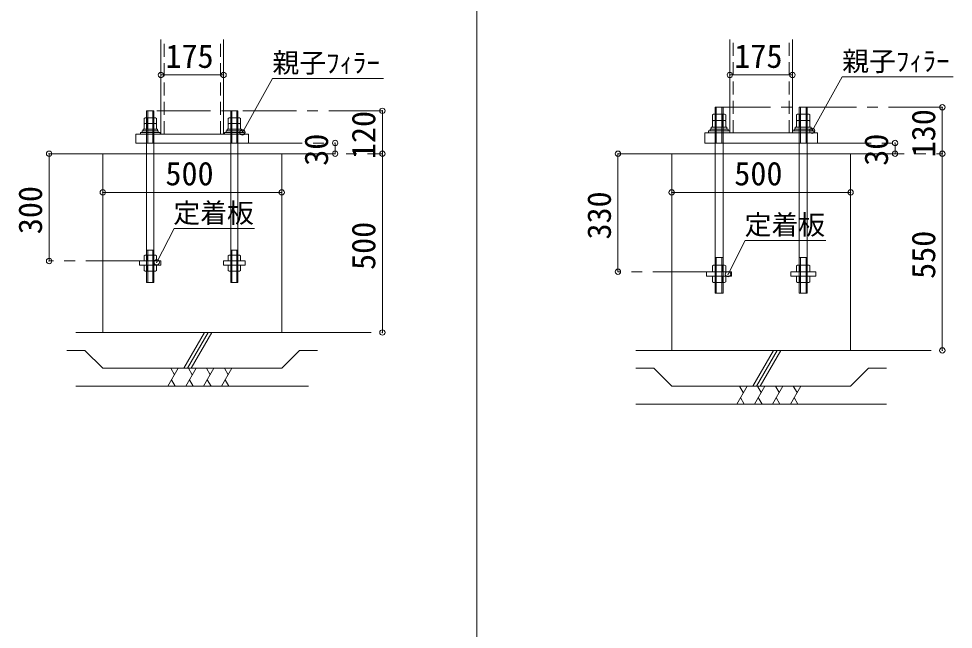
# Model space of a CAD drawing. Units: millimetres, scale not verified. Extents: x -24459 to 24278, y -16646 to 17081.
# Drawn here: x 9727 to 12338, y 10903 to 12611 of the extents above; entities that cross this region are included whole.
import ezdxf
from ezdxf.enums import TextEntityAlignment as Align

# ---------------------------------------------------------------- set-up
doc = ezdxf.new("R2010")
doc.units = ezdxf.units.MM
doc.header["$LTSCALE"] = 30
doc.header["$PDMODE"] = 32
doc.header["$PDSIZE"] = 15
doc.linetypes.add('CHAIN1', pattern=[8, 5, -1, 1, -1])
doc.linetypes.add('DASHED1', pattern=[1.8, 1.2, -0.6])
for name, color, linetype, lineweight in [('0-0_0-0', 7, 'Continuous', 18), ('0-1_補助線', 7, 'Continuous', 18), ('0-3_通り芯', 7, 'Continuous', 18), ('0-4_ＲＣ部材', 7, 'Continuous', 18), ('0-5_Ｓ部材', 7, 'Continuous', 18), ('F-0_F-0', 7, 'Continuous', 18)]:
    doc.layers.add(name, color=color, linetype=linetype, lineweight=lineweight)
doc.styles.add('ＭＳ ゴシック', font='')
doc.styles.get('ＭＳ ゴシック').set_extended_font_data('MS Gothic')

msp = doc.modelspace()

# ---------------------------------------------------------------- linework, layer by layer
at = {"layer": '0-0_0-0'}
for p, q in [((10124.5, 12453.72), (10299.5, 12453.72)), ((11713.9, 12453.72), (11888.9, 12453.72)), ((10743.2, 12233.47), (10743.2, 12353.47)), ((12307.6, 12233.47), (12307.6, 12363.47)), ((10611.22, 12233.47), (10611.22, 12263.47)), ((12175.62, 12233.47), (12175.62, 12263.47)), ((9812, 11933.47), (9812, 12233.47)), ((10743.2, 11733.47), (10743.2, 12233.47)), ((11401.4, 11903.47), (11401.4, 12233.47)), ((12307.6, 11683.47), (12307.6, 12233.47)), ((9962, 12125.26), (10462, 12125.26)), ((11551.4, 12125.26), (12051.4, 12125.26))]:
    msp.add_line(p, q, dxfattribs=at)
at = {"layer": '0-0_0-0', "color": 4}
for p, q in [((10352, 12292.97), (10435.88, 12443.92)), ((10435.88, 12443.92), (10746.38, 12443.92)), ((11943.9, 12297.47), (12027.78, 12448.42)), ((12027.78, 12448.42), (12338.28, 12448.42)), ((10112.73, 11929.8), (10161.06, 12023.89)), ((10161.06, 12023.89), (10385.94, 12023.89))]:
    msp.add_line(p, q, dxfattribs=at)
at = {"layer": '0-0_0-0', "linetype": 'CHAIN1'}
for p, q in [((10743.2, 12353.47), (10104.5, 12353.47)), ((12307.6, 12363.47), (11694.9, 12363.47)), ((10369.5, 12263.47), (10611.22, 12263.47)), ((11958.9, 12263.47), (12175.62, 12263.47)), ((9962, 12233.47), (9812, 12233.47)), ((10462, 12233.47), (10743.2, 12233.47)), ((11551.4, 12233.47), (11401.4, 12233.47)), ((12051.4, 12233.47), (12307.6, 12233.47)), ((10064.5, 11933.47), (9812, 11933.47)), ((11648.9, 11903.47), (11401.4, 11903.47)), ((10562, 11733.47), (10743.2, 11733.47)), ((12126.4, 11683.47), (12307.6, 11683.47))]:
    msp.add_line(p, q, dxfattribs=at)
at = {"layer": '0-0_0-0', "color": 4}
msp.add_lwpolyline([(11708.8, 11896.59), (11757.13, 11990.68), (11982.02, 11990.68)], dxfattribs=at)
at = {"layer": '0-0_0-0'}
for p in [(10124.5, 12453.72), (10299.5, 12453.72), (11713.9, 12453.72), (11888.9, 12453.72), (10743.2, 12353.47), (12307.6, 12363.47), (10352, 12292.97), (11943.9, 12297.47), (10611.22, 12263.47), (12175.62, 12263.47), (9812, 12233.47), (10611.22, 12233.47), (10743.2, 12233.47), (11401.4, 12233.47), (12175.62, 12233.47), (12307.6, 12233.47), (9962, 12125.26), (10462, 12125.26), (11551.4, 12125.26), (12051.4, 12125.26), (9812, 11933.47), (10112.73, 11929.8), (11401.4, 11903.47), (11708.8, 11896.59), (10743.2, 11733.47), (12307.6, 11683.47)]:
    msp.add_point(p, dxfattribs=at)
at = {"layer": '0-1_補助線'}
for p, q in [((10084.5, 12353.47), (10104.5, 12353.47)), ((10084.5, 12353.47), (10084.5, 11873.47)), ((10087.5, 12353.47), (10087.5, 12263.47)), ((10101.5, 12353.47), (10101.5, 12263.47)), ((10104.5, 12353.47), (10104.5, 11873.47)), ((10319.5, 12353.47), (10319.5, 11873.47)), ((10319.5, 12353.47), (10339.5, 12353.47)), ((10322.5, 12353.47), (10322.5, 12263.47)), ((10336.5, 12353.47), (10336.5, 12263.47)), ((10339.5, 12353.47), (10339.5, 11873.47)), ((11672.9, 12363.47), (11672.9, 11843.47)), ((11672.9, 12363.47), (11694.9, 12363.47)), ((11675.9, 12363.47), (11675.9, 12263.47)), ((11691.9, 12363.47), (11691.9, 12263.47)), ((11694.9, 12363.47), (11694.9, 11843.47)), ((11907.9, 12363.47), (11929.9, 12363.47)), ((11907.9, 12363.47), (11907.9, 11843.47)), ((11910.9, 12363.47), (11910.9, 12263.47)), ((11926.9, 12363.47), (11926.9, 12263.47)), ((11929.9, 12363.47), (11929.9, 11843.47)), ((10080.18, 12333.97), (10077.18, 12332.24)), ((10077.18, 12332.24), (10077.18, 12317.97)), ((10080.18, 12333.97), (10108.82, 12333.97)), ((10082.84, 12333.97), (10085.84, 12332.24)), ((10088.84, 12333.97), (10085.84, 12332.24)), ((10085.84, 12332.24), (10085.84, 12319.7)), ((10100.16, 12333.97), (10103.16, 12332.24)), ((10106.16, 12333.97), (10103.16, 12332.24)), ((10103.16, 12332.24), (10103.16, 12319.7)), ((10108.82, 12333.97), (10111.82, 12332.24)), ((10111.82, 12332.24), (10111.82, 12317.97)), ((10315.18, 12333.97), (10312.18, 12332.24)), ((10312.18, 12332.24), (10312.18, 12317.97)), ((10315.18, 12333.97), (10343.82, 12333.97)), ((10317.84, 12333.97), (10320.84, 12332.24)), ((10323.84, 12333.97), (10320.84, 12332.24)), ((10320.84, 12332.24), (10320.84, 12319.7)), ((10335.16, 12333.97), (10338.16, 12332.24)), ((10341.16, 12333.97), (10338.16, 12332.24)), ((10338.16, 12332.24), (10338.16, 12319.7)), ((10343.82, 12333.97), (10346.82, 12332.24)), ((10346.82, 12332.24), (10346.82, 12317.97)), ((11668.42, 12343.97), (11665.42, 12342.24)), ((11665.42, 12342.24), (11665.42, 12325.97)), ((11668.42, 12325.97), (11665.42, 12324.24)), ((11665.42, 12325.97), (11702.38, 12325.97)), ((11668.42, 12343.97), (11699.38, 12343.97)), ((11668.42, 12325.97), (11699.38, 12325.97)), ((11671.66, 12343.97), (11674.66, 12342.24)), ((11671.66, 12325.97), (11674.66, 12327.7)), ((11671.66, 12325.97), (11674.66, 12324.24)), ((11677.66, 12343.97), (11674.66, 12342.24)), ((11674.66, 12342.24), (11674.66, 12327.7)), ((11677.66, 12325.97), (11674.66, 12327.7)), ((11677.66, 12325.97), (11674.66, 12324.24)), ((11690.14, 12343.97), (11693.14, 12342.24)), ((11690.14, 12325.97), (11693.14, 12327.7)), ((11690.14, 12325.97), (11693.14, 12324.24)), ((11696.14, 12343.97), (11693.14, 12342.24)), ((11693.14, 12342.24), (11693.14, 12327.7)), ((11696.14, 12325.97), (11693.14, 12327.7)), ((11696.14, 12325.97), (11693.14, 12324.24)), ((11699.38, 12343.97), (11702.38, 12342.24)), ((11699.38, 12325.97), (11702.38, 12324.24)), ((11702.38, 12342.24), (11702.38, 12325.97)), ((11903.42, 12343.97), (11900.42, 12342.24)), ((11900.42, 12342.24), (11900.42, 12325.97)), ((11903.42, 12325.97), (11900.42, 12324.24)), ((11900.42, 12325.97), (11937.38, 12325.97)), ((11903.42, 12343.97), (11934.38, 12343.97)), ((11903.42, 12325.97), (11934.38, 12325.97)), ((11906.66, 12343.97), (11909.66, 12342.24)), ((11906.66, 12325.97), (11909.66, 12327.7)), ((11906.66, 12325.97), (11909.66, 12324.24)), ((11912.66, 12343.97), (11909.66, 12342.24)), ((11909.66, 12342.24), (11909.66, 12327.7)), ((11912.66, 12325.97), (11909.66, 12327.7)), ((11912.66, 12325.97), (11909.66, 12324.24)), ((11925.14, 12343.97), (11928.14, 12342.24)), ((11925.14, 12325.97), (11928.14, 12327.7)), ((11925.14, 12325.97), (11928.14, 12324.24)), ((11931.14, 12343.97), (11928.14, 12342.24)), ((11928.14, 12342.24), (11928.14, 12327.7)), ((11931.14, 12325.97), (11928.14, 12327.7)), ((11931.14, 12325.97), (11928.14, 12324.24)), ((11934.38, 12343.97), (11937.38, 12342.24)), ((11934.38, 12325.97), (11937.38, 12324.24)), ((11937.38, 12342.24), (11937.38, 12325.97)), ((10074.5, 12301.97), (10074.5, 12297.47)), ((10074.5, 12301.97), (10114.5, 12301.97)), ((10080.18, 12317.97), (10077.18, 12316.24)), ((10077.18, 12317.97), (10111.82, 12317.97)), ((10077.18, 12316.24), (10077.18, 12301.97)), ((10080.18, 12317.97), (10108.82, 12317.97)), ((10080.18, 12301.97), (10108.82, 12301.97)), ((10082.84, 12317.97), (10085.84, 12319.7)), ((10082.84, 12317.97), (10085.84, 12316.24)), ((10082.84, 12301.97), (10085.84, 12303.7)), ((10088.84, 12317.97), (10085.84, 12319.7)), ((10088.84, 12317.97), (10085.84, 12316.24)), ((10085.84, 12316.24), (10085.84, 12303.7)), ((10088.84, 12301.97), (10085.84, 12303.7)), ((10100.16, 12317.97), (10103.16, 12319.7)), ((10100.16, 12317.97), (10103.16, 12316.24)), ((10100.16, 12301.97), (10103.16, 12303.7)), ((10106.16, 12317.97), (10103.16, 12319.7)), ((10106.16, 12317.97), (10103.16, 12316.24)), ((10103.16, 12316.24), (10103.16, 12303.7)), ((10106.16, 12301.97), (10103.16, 12303.7)), ((10108.82, 12317.97), (10111.82, 12316.24)), ((10111.82, 12316.24), (10111.82, 12301.97)), ((10114.5, 12301.97), (10114.5, 12297.47)), ((10309.5, 12301.97), (10309.5, 12297.47)), ((10309.5, 12301.97), (10349.5, 12301.97)), ((10315.18, 12317.97), (10312.18, 12316.24)), ((10312.18, 12317.97), (10346.82, 12317.97)), ((10312.18, 12316.24), (10312.18, 12301.97)), ((10315.18, 12317.97), (10343.82, 12317.97)), ((10315.18, 12301.97), (10343.82, 12301.97)), ((10317.84, 12317.97), (10320.84, 12319.7)), ((10317.84, 12317.97), (10320.84, 12316.24)), ((10317.84, 12301.97), (10320.84, 12303.7)), ((10323.84, 12317.97), (10320.84, 12319.7)), ((10323.84, 12317.97), (10320.84, 12316.24)), ((10320.84, 12316.24), (10320.84, 12303.7)), ((10323.84, 12301.97), (10320.84, 12303.7)), ((10335.16, 12317.97), (10338.16, 12319.7)), ((10335.16, 12317.97), (10338.16, 12316.24)), ((10335.16, 12301.97), (10338.16, 12303.7)), ((10341.16, 12317.97), (10338.16, 12319.7)), ((10341.16, 12317.97), (10338.16, 12316.24)), ((10338.16, 12316.24), (10338.16, 12303.7)), ((10341.16, 12301.97), (10338.16, 12303.7)), ((10343.82, 12317.97), (10346.82, 12316.24)), ((10346.82, 12316.24), (10346.82, 12301.97)), ((10349.5, 12301.97), (10349.5, 12297.47)), ((11658.9, 12297.47), (11658.9, 12301.97)), ((11658.9, 12301.97), (11708.9, 12301.97)), ((11661.9, 12307.97), (11705.9, 12307.97)), ((11661.9, 12307.97), (11661.9, 12301.97)), ((11665.42, 12324.24), (11665.42, 12307.97)), ((11668.42, 12307.97), (11699.38, 12307.97)), ((11671.66, 12307.97), (11674.66, 12309.7)), ((11674.66, 12324.24), (11674.66, 12309.7)), ((11677.66, 12307.97), (11674.66, 12309.7)), ((11690.14, 12307.97), (11693.14, 12309.7)), ((11693.14, 12324.24), (11693.14, 12309.7)), ((11696.14, 12307.97), (11693.14, 12309.7)), ((11702.38, 12324.24), (11702.38, 12307.97)), ((11705.9, 12307.97), (11705.9, 12301.97)), ((11708.9, 12297.47), (11708.9, 12301.97)), ((11893.9, 12297.47), (11893.9, 12301.97)), ((11893.9, 12301.97), (11943.9, 12301.97)), ((11896.9, 12307.97), (11940.9, 12307.97)), ((11896.9, 12307.97), (11896.9, 12301.97)), ((11900.42, 12324.24), (11900.42, 12307.97)), ((11903.42, 12307.97), (11934.38, 12307.97)), ((11906.66, 12307.97), (11909.66, 12309.7)), ((11909.66, 12324.24), (11909.66, 12309.7)), ((11912.66, 12307.97), (11909.66, 12309.7)), ((11925.14, 12307.97), (11928.14, 12309.7)), ((11928.14, 12324.24), (11928.14, 12309.7)), ((11931.14, 12307.97), (11928.14, 12309.7)), ((11937.38, 12324.24), (11937.38, 12307.97)), ((11940.9, 12307.97), (11940.9, 12301.97)), ((11943.9, 12297.47), (11943.9, 12301.97)), ((10369.5, 12288.47), (10054.5, 12288.47)), ((10054.5, 12288.47), (10054.5, 12263.47)), ((10122, 12292.97), (10122, 12288.47)), ((10357, 12292.97), (10357, 12288.47)), ((10369.5, 12263.47), (10369.5, 12288.47)), ((11958.9, 12291.47), (11643.9, 12291.47)), ((11713.9, 12297.47), (11653.9, 12297.47)), ((11653.9, 12297.47), (11653.9, 12291.47)), ((11713.9, 12297.47), (11713.9, 12291.47)), ((11948.9, 12297.47), (11888.9, 12297.47)), ((11888.9, 12297.47), (11888.9, 12291.47)), ((11948.9, 12297.47), (11948.9, 12291.47)), ((11958.9, 12263.47), (11958.9, 12291.47)), ((10054.5, 12263.47), (10369.5, 12263.47)), ((10084.5, 12263.47), (10104.5, 12263.47)), ((10319.5, 12263.47), (10339.5, 12263.47)), ((11672.9, 12263.47), (11694.9, 12263.47)), ((11907.9, 12263.47), (11929.9, 12263.47)), ((10084.5, 11963.47), (10104.5, 11963.47)), ((10087.5, 11963.47), (10087.5, 11873.47)), ((10101.5, 11963.47), (10101.5, 11873.47)), ((10319.5, 11963.47), (10339.5, 11963.47)), ((10322.5, 11963.47), (10322.5, 11873.47)), ((10336.5, 11963.47), (10336.5, 11873.47)), ((10080.18, 11949.47), (10077.18, 11947.74)), ((10077.18, 11947.74), (10077.18, 11933.47)), ((10080.18, 11949.47), (10108.82, 11949.47)), ((10080.18, 11933.47), (10108.82, 11933.47)), ((10082.84, 11949.47), (10085.84, 11947.74)), ((10082.84, 11933.47), (10085.84, 11935.2)), ((10088.84, 11949.47), (10085.84, 11947.74)), ((10085.84, 11947.74), (10085.84, 11935.2)), ((10088.84, 11933.47), (10085.84, 11935.2)), ((10100.16, 11949.47), (10103.16, 11947.74)), ((10100.16, 11933.47), (10103.16, 11935.2)), ((10106.16, 11949.47), (10103.16, 11947.74)), ((10103.16, 11947.74), (10103.16, 11935.2)), ((10106.16, 11933.47), (10103.16, 11935.2)), ((10108.82, 11949.47), (10111.82, 11947.74)), ((10111.82, 11947.74), (10111.82, 11933.47)), ((10124.5, 11921.47), (10124.5, 11933.47)), ((10315.18, 11949.47), (10312.18, 11947.74)), ((10312.18, 11947.74), (10312.18, 11933.47)), ((10315.18, 11949.47), (10343.82, 11949.47)), ((10315.18, 11933.47), (10343.82, 11933.47)), ((10317.84, 11949.47), (10320.84, 11947.74)), ((10317.84, 11933.47), (10320.84, 11935.2)), ((10323.84, 11949.47), (10320.84, 11947.74)), ((10320.84, 11947.74), (10320.84, 11935.2)), ((10323.84, 11933.47), (10320.84, 11935.2)), ((10335.16, 11949.47), (10338.16, 11947.74)), ((10335.16, 11933.47), (10338.16, 11935.2)), ((10341.16, 11949.47), (10338.16, 11947.74)), ((10338.16, 11947.74), (10338.16, 11935.2)), ((10341.16, 11933.47), (10338.16, 11935.2)), ((10343.82, 11949.47), (10346.82, 11947.74)), ((10346.82, 11947.74), (10346.82, 11933.47)), ((10359.5, 11921.47), (10359.5, 11933.47)), ((11672.9, 11943.47), (11694.9, 11943.47)), ((11675.9, 11943.47), (11675.9, 11843.47)), ((11691.9, 11943.47), (11691.9, 11843.47)), ((11907.9, 11943.47), (11929.9, 11943.47)), ((11910.9, 11943.47), (11910.9, 11843.47)), ((11926.9, 11943.47), (11926.9, 11843.47)), ((10064.5, 11921.47), (10124.5, 11921.47)), ((10077.18, 11921.47), (10077.18, 11907.2)), ((10080.18, 11921.47), (10108.82, 11921.47)), ((10082.84, 11921.47), (10085.84, 11919.74)), ((10088.84, 11921.47), (10085.84, 11919.74)), ((10085.84, 11919.74), (10085.84, 11907.2)), ((10100.16, 11921.47), (10103.16, 11919.74)), ((10106.16, 11921.47), (10103.16, 11919.74)), ((10103.16, 11919.74), (10103.16, 11907.2)), ((10111.82, 11921.47), (10111.82, 11907.2)), ((10299.5, 11921.47), (10359.5, 11921.47)), ((10312.18, 11921.47), (10312.18, 11907.2)), ((10315.18, 11921.47), (10343.82, 11921.47)), ((10317.84, 11921.47), (10320.84, 11919.74)), ((10323.84, 11921.47), (10320.84, 11919.74)), ((10320.84, 11919.74), (10320.84, 11907.2)), ((10335.16, 11921.47), (10338.16, 11919.74)), ((10341.16, 11921.47), (10338.16, 11919.74)), ((10338.16, 11919.74), (10338.16, 11907.2)), ((10346.82, 11921.47), (10346.82, 11907.2)), ((11668.42, 11921.47), (11665.42, 11919.74)), ((11665.42, 11919.74), (11665.42, 11903.47)), ((11668.42, 11921.47), (11699.38, 11921.47)), ((11671.66, 11921.47), (11674.66, 11919.74)), ((11677.66, 11921.47), (11674.66, 11919.74)), ((11674.66, 11919.74), (11674.66, 11905.2)), ((11690.14, 11921.47), (11693.14, 11919.74)), ((11696.14, 11921.47), (11693.14, 11919.74)), ((11693.14, 11919.74), (11693.14, 11905.2)), ((11699.38, 11921.47), (11702.38, 11919.74)), ((11702.38, 11919.74), (11702.38, 11903.47)), ((11903.42, 11921.47), (11900.42, 11919.74)), ((11900.42, 11919.74), (11900.42, 11903.47)), ((11903.42, 11921.47), (11934.38, 11921.47)), ((11906.66, 11921.47), (11909.66, 11919.74)), ((11912.66, 11921.47), (11909.66, 11919.74)), ((11909.66, 11919.74), (11909.66, 11905.2)), ((11925.14, 11921.47), (11928.14, 11919.74)), ((11931.14, 11921.47), (11928.14, 11919.74)), ((11928.14, 11919.74), (11928.14, 11905.2)), ((11934.38, 11921.47), (11937.38, 11919.74)), ((11937.38, 11919.74), (11937.38, 11903.47)), ((10080.18, 11905.47), (10077.18, 11907.2)), ((10080.18, 11905.47), (10108.82, 11905.47)), ((10082.84, 11905.47), (10085.84, 11907.2)), ((10088.84, 11905.47), (10085.84, 11907.2)), ((10100.16, 11905.47), (10103.16, 11907.2)), ((10106.16, 11905.47), (10103.16, 11907.2)), ((10108.82, 11905.47), (10111.82, 11907.2)), ((10315.18, 11905.47), (10312.18, 11907.2)), ((10315.18, 11905.47), (10343.82, 11905.47)), ((10317.84, 11905.47), (10320.84, 11907.2)), ((10323.84, 11905.47), (10320.84, 11907.2)), ((10335.16, 11905.47), (10338.16, 11907.2)), ((10341.16, 11905.47), (10338.16, 11907.2)), ((10343.82, 11905.47), (10346.82, 11907.2)), ((11648.9, 11903.47), (11718.9, 11903.47)), ((11648.9, 11903.47), (11648.9, 11891.47)), ((11648.9, 11891.47), (11718.9, 11891.47)), ((11665.42, 11891.47), (11665.42, 11875.2)), ((11668.42, 11903.47), (11699.38, 11903.47)), ((11668.42, 11891.47), (11699.38, 11891.47)), ((11671.66, 11903.47), (11674.66, 11905.2)), ((11671.66, 11891.47), (11674.66, 11889.74)), ((11677.66, 11903.47), (11674.66, 11905.2)), ((11677.66, 11891.47), (11674.66, 11889.74)), ((11674.66, 11889.74), (11674.66, 11875.2)), ((11690.14, 11903.47), (11693.14, 11905.2)), ((11690.14, 11891.47), (11693.14, 11889.74)), ((11696.14, 11903.47), (11693.14, 11905.2)), ((11696.14, 11891.47), (11693.14, 11889.74)), ((11693.14, 11889.74), (11693.14, 11875.2)), ((11702.38, 11891.47), (11702.38, 11875.2)), ((11718.9, 11891.47), (11718.9, 11903.47)), ((11883.9, 11903.47), (11953.9, 11903.47)), ((11883.9, 11903.47), (11883.9, 11891.47)), ((11883.9, 11891.47), (11953.9, 11891.47)), ((11900.42, 11891.47), (11900.42, 11875.2)), ((11903.42, 11903.47), (11934.38, 11903.47)), ((11903.42, 11891.47), (11934.38, 11891.47)), ((11906.66, 11903.47), (11909.66, 11905.2)), ((11906.66, 11891.47), (11909.66, 11889.74)), ((11912.66, 11903.47), (11909.66, 11905.2)), ((11912.66, 11891.47), (11909.66, 11889.74)), ((11909.66, 11889.74), (11909.66, 11875.2)), ((11925.14, 11903.47), (11928.14, 11905.2)), ((11925.14, 11891.47), (11928.14, 11889.74)), ((11931.14, 11903.47), (11928.14, 11905.2)), ((11931.14, 11891.47), (11928.14, 11889.74)), ((11928.14, 11889.74), (11928.14, 11875.2)), ((11937.38, 11891.47), (11937.38, 11875.2)), ((11953.9, 11891.47), (11953.9, 11903.47)), ((10084.5, 11873.47), (10104.5, 11873.47)), ((10319.5, 11873.47), (10339.5, 11873.47)), ((11668.42, 11873.47), (11665.42, 11875.2)), ((11668.42, 11873.47), (11699.38, 11873.47)), ((11671.66, 11873.47), (11674.66, 11875.2)), ((11677.66, 11873.47), (11674.66, 11875.2)), ((11690.14, 11873.47), (11693.14, 11875.2)), ((11696.14, 11873.47), (11693.14, 11875.2)), ((11699.38, 11873.47), (11702.38, 11875.2)), ((11903.42, 11873.47), (11900.42, 11875.2)), ((11903.42, 11873.47), (11934.38, 11873.47)), ((11906.66, 11873.47), (11909.66, 11875.2)), ((11912.66, 11873.47), (11909.66, 11875.2)), ((11925.14, 11873.47), (11928.14, 11875.2)), ((11931.14, 11873.47), (11928.14, 11875.2)), ((11934.38, 11873.47), (11937.38, 11875.2)), ((11672.9, 11843.47), (11694.9, 11843.47)), ((11907.9, 11843.47), (11929.9, 11843.47))]:
    msp.add_line(p, q, dxfattribs=at)
for points in [[(10122, 12292.97), (10067, 12292.97), (10067, 12288.47)], [(10072, 12292.97), (10072, 12297.47), (10117, 12297.47)], [(10117, 12292.97), (10117, 12295.65), (10117, 12297.47)], [(10357, 12292.97), (10302, 12292.97), (10302, 12288.47)], [(10307, 12292.97), (10307, 12297.47), (10352, 12297.47)], [(10352, 12292.97), (10352, 12295.65), (10352, 12297.47)], [(11643.9, 12291.47), (11643.9, 12263.47), (11958.9, 12263.47)], [(10064.5, 11921.47), (10064.5, 11933.47), (10124.5, 11933.47)], [(10299.5, 11921.47), (10299.5, 11933.47), (10359.5, 11933.47)]]:
    msp.add_lwpolyline(points, dxfattribs=at)
at = {"layer": '0-3_通り芯'}
for p, q in [((10124.5, 12288.47), (10124.5, 12553.11)), ((10299.5, 12288.47), (10299.5, 12553.11)), ((11713.9, 12291.47), (11713.9, 12553.11)), ((11888.9, 12291.47), (11888.9, 12553.11))]:
    msp.add_line(p, q, dxfattribs=at)
at = {"layer": '0-3_通り芯', "linetype": 'DASHED1'}
for p, q in [((10133.5, 12288.47), (10133.5, 12553.11)), ((10290.5, 12288.47), (10290.5, 12553.11)), ((11722.9, 12291.47), (11722.9, 12553.11)), ((11879.9, 12291.47), (11879.9, 12553.11))]:
    msp.add_line(p, q, dxfattribs=at)
at = {"layer": '0-4_ＲＣ部材'}
for p, q in [((9962, 11733.47), (9962, 12233.47)), ((9962, 12233.47), (10462, 12233.47)), ((10462, 11733.47), (10462, 12233.47)), ((11551.4, 12233.47), (12051.4, 12233.47)), ((11551.4, 11683.47), (11551.4, 12233.47)), ((12051.4, 11683.47), (12051.4, 12233.47)), ((9887, 11733.47), (10562, 11733.47)), ((11451.4, 11683.47), (12151.4, 11683.47))]:
    msp.add_line(p, q, dxfattribs=at)
at = {"layer": '0-5_Ｓ部材'}
for p, q in [((10188.86, 11633.47), (10246.59, 11733.47)), ((10198.86, 11633.47), (10256.59, 11733.47)), ((10208.86, 11633.47), (10266.59, 11733.47)), ((9862, 11683.47), (9912, 11683.47)), ((9962, 11633.47), (9912, 11683.47)), ((11778.26, 11583.47), (11835.99, 11683.47)), ((11788.26, 11583.47), (11845.99, 11683.47)), ((11798.26, 11583.47), (11855.99, 11683.47)), ((9962, 11633.47), (10462, 11633.47)), ((10143.69, 11583.47), (10172.56, 11633.47)), ((10162.17, 11615.47), (10151.78, 11633.47)), ((10193.69, 11583.47), (10222.56, 11633.47)), ((10212.17, 11615.47), (10201.78, 11633.47)), ((10243.69, 11583.47), (10272.56, 11633.47)), ((10262.17, 11615.47), (10251.78, 11633.47)), ((10293.69, 11583.47), (10322.56, 11633.47)), ((10312.17, 11615.47), (10301.78, 11633.47)), ((11451.4, 11633.47), (11501.4, 11633.47)), ((11551.4, 11583.47), (11501.4, 11633.47)), ((12051.4, 11583.47), (12101.4, 11633.47)), ((12101.4, 11633.47), (12151.4, 11633.47)), ((10154.08, 11601.47), (10164.48, 11583.47)), ((10204.08, 11601.47), (10214.48, 11583.47)), ((10254.08, 11601.47), (10264.48, 11583.47)), ((10304.08, 11601.47), (10314.48, 11583.47)), ((9887, 11583.47), (10537, 11583.47)), ((11551.4, 11583.47), (12051.4, 11583.47)), ((11733.09, 11533.47), (11761.96, 11583.47)), ((11751.57, 11565.47), (11741.18, 11583.47)), ((11783.09, 11533.47), (11811.96, 11583.47)), ((11801.57, 11565.47), (11791.18, 11583.47)), ((11833.09, 11533.47), (11861.96, 11583.47)), ((11851.57, 11565.47), (11841.18, 11583.47)), ((11883.09, 11533.47), (11911.96, 11583.47)), ((11901.57, 11565.47), (11891.18, 11583.47)), ((11743.48, 11551.47), (11753.88, 11533.47)), ((11793.48, 11551.47), (11803.88, 11533.47)), ((11843.48, 11551.47), (11853.88, 11533.47)), ((11893.48, 11551.47), (11903.88, 11533.47)), ((11451.4, 11533.47), (12151.4, 11533.47))]:
    msp.add_line(p, q, dxfattribs=at)
msp.add_lwpolyline([(10462, 11633.47), (10512, 11683.47), (10562, 11683.47)], dxfattribs=at)
at = {"layer": 'F-0_F-0'}
msp.add_line((11006.7, 14281.75), (11006.7, 9106.75), dxfattribs=at)

# ---------------------------------------------------------------- texts
at = {"layer": '0-0_0-0', "style": 'ＭＳ ゴシック'}
for s, height, p in [('175', 65.98, (10137, 12453.72)), ('175', 65.98, (11726.4, 12453.72)), ('親子ﾌｨﾗｰ', 54.99, (10435.88, 12443.92)), ('親子ﾌｨﾗｰ', 54.99, (12027.78, 12448.42)), ('500', 65.98, (10137, 12125.26)), ('500', 65.98, (11726.4, 12125.26)), ('定着板', 54.99, (10159.05, 12023.89)), ('定着板', 54.99, (11755.12, 11990.68))]:
    msp.add_text(s, height=height, dxfattribs=at).set_placement(p, align=Align.BOTTOM_LEFT)
for s, p in [('130', (12307.6, 12223.47)), ('120', (10743.2, 12218.47)), ('30', (10611.22, 12199.72)), ('30', (12175.62, 12199.72)), ('300', (9812, 12008.47)), ('330', (11401.4, 11993.47)), ('500', (10743.2, 11908.47)), ('550', (12307.6, 11883.47))]:
    msp.add_text(s, height=65.98, rotation=90, dxfattribs=at).set_placement(p, align=Align.BOTTOM_LEFT)

doc.saveas('drawing.dxf')
